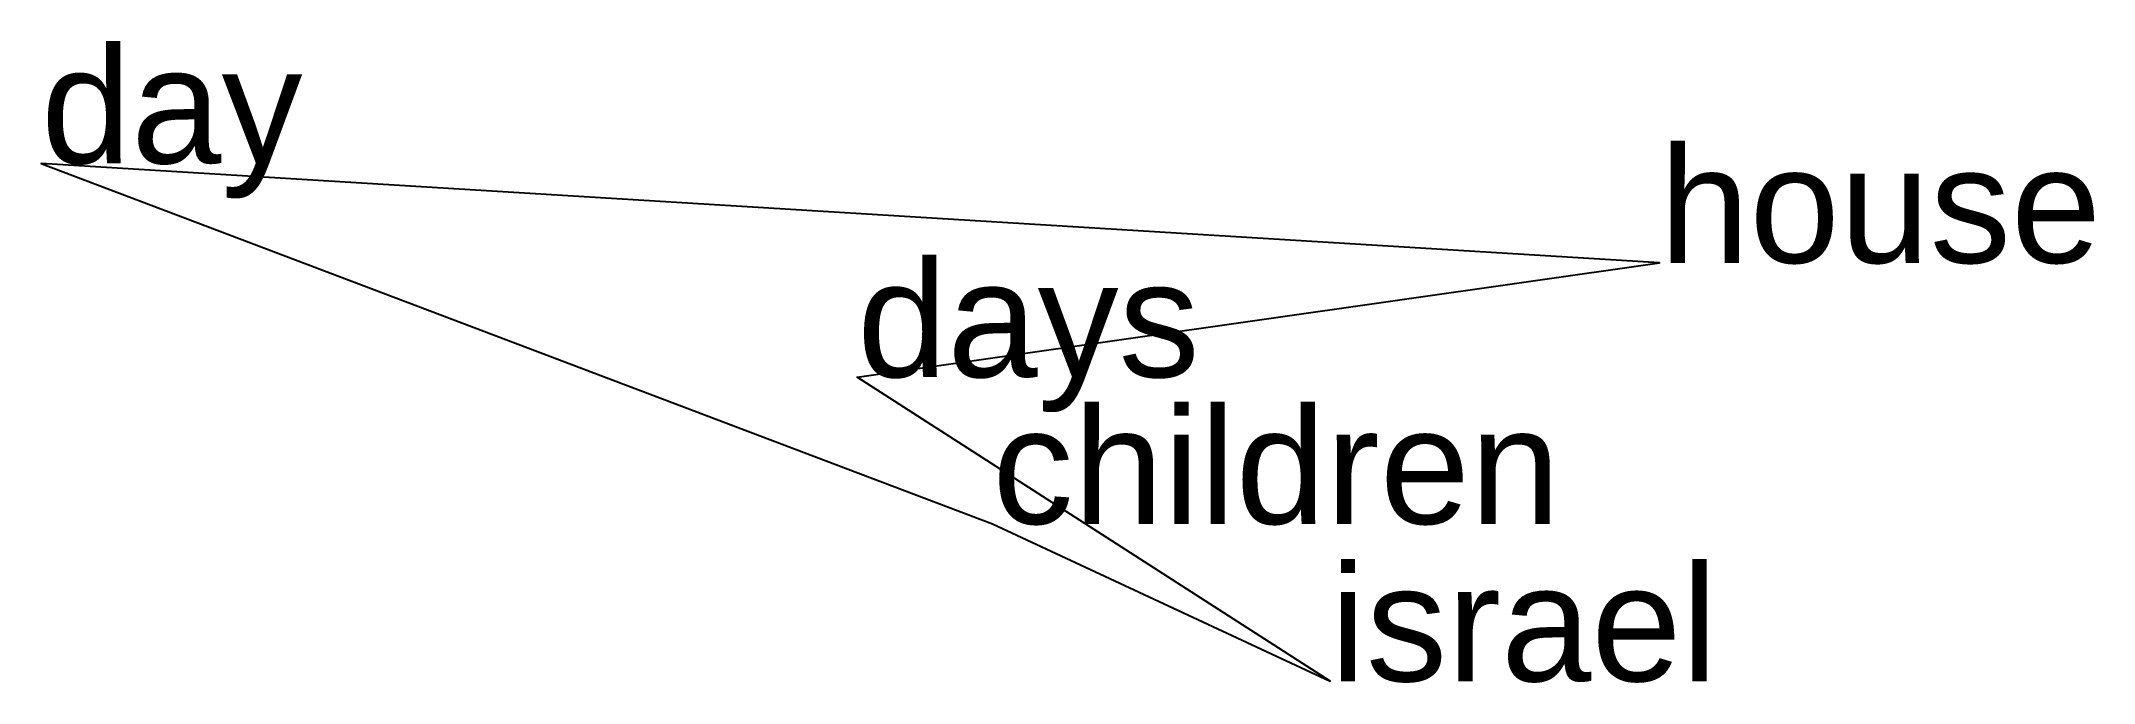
# Model space of a CAD drawing. Extents: x -0.09 to 5.22, y -1.58 to 0.07.
import ezdxf

# ---------------------------------------------------------------- set-up
doc = ezdxf.new("R2010")
doc.units = 0
doc.styles.get("Standard").update_dxf_attribs({"font": 'arial.ttf'})

msp = doc.modelspace()

# ---------------------------------------------------------------- linework, layer by layer
at = {"linetype": 'CONTINUOUS'}
msp.add_polyline3d([(2.3729, -1.1733, 0), (3.2455, -1.5797, 0), (2.0235, -0.7941, 0), (4.0966, -0.4991, 0), (-0.0856, -0.242, 0), (2.3729, -1.1733, 0)], dxfattribs=at)

# ---------------------------------------------------------------- texts
for s, p in [('day', (-0.0856, -0.242)), ('house', (4.0966, -0.4991)), ('days', (2.0235, -0.7941)), ('children', (2.3729, -1.1733)), ('israel', (3.2455, -1.5797))]:
    msp.add_text(s, height=0.3).set_placement(p)

doc.saveas('drawing.dxf')
